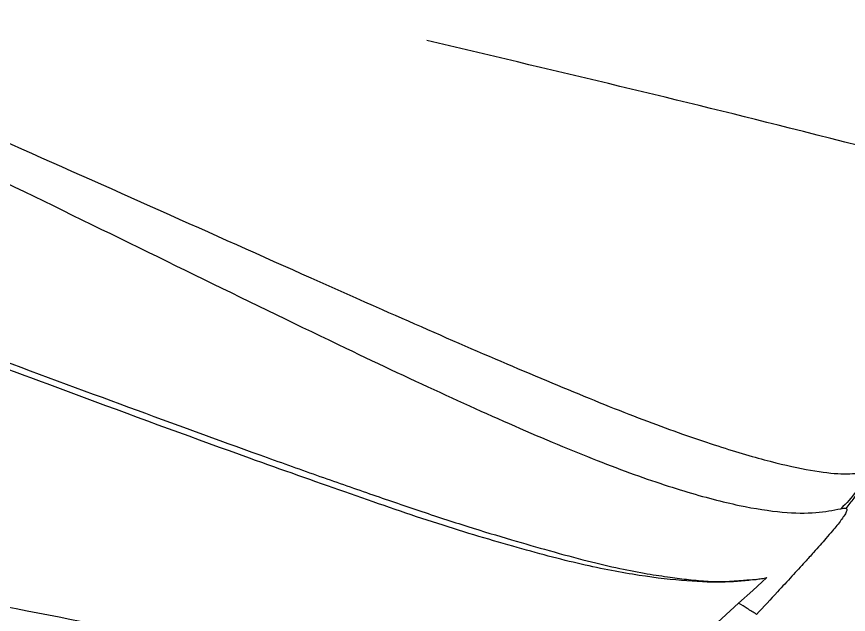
# Model space of a CAD drawing. Extents: x 400 to 501, y 484 to 634.
# Drawn here: x 415.357 to 417.057, y 588.09 to 589.312 of the extents above; entities that cross this region are included whole.
import ezdxf

# ---------------------------------------------------------------- set-up
doc = ezdxf.new("R2010")
doc.units = 0
doc.header["$MEASUREMENT"] = 0
doc.layers.add('DIM', color=3, linetype='Continuous')
doc.layers.add('GEOMETRY', color=3, linetype='Continuous', lineweight=25)

# ---------------------------------------------------------------- blocks, each defined once
blk = doc.blocks.new('2026 GRANDEE')
at = {"layer": 'GEOMETRY', "ltscale": 16}
blk.add_line((-33.5923, -8.7271), (-33.7796, -8.8975), dxfattribs=at)
at = {"layer": 'GEOMETRY', "ltscale": 16, "flags": 128}
blk.add_lwpolyline([(-33.5348, -8.675), (-33.5635, -8.7011), (-33.5923, -8.7271)], dxfattribs=at)
at = {"layer": 'GEOMETRY', "ltscale": 16}
for points, knots in [([(-32.434, -7.9433), (-32.541, -7.8654), (-32.7562, -7.7088), (-33.1198, -7.4625), (-33.5116, -7.2096), (-33.9316, -6.9516), (-34.3762, -6.691), (-34.8425, -6.4302), (-35.3268, -6.1707), (-35.6589, -6.002), (-35.8262, -5.9171)], [0, 0, 0, 0, 0.118902, 0.2390828, 0.3605966, 0.4843161, 0.6101208, 0.7379157, 0.8680111, 1, 1, 1, 1]), ([(-32.5887, -7.9944), (-32.6931, -7.9211), (-32.9031, -7.7738), (-33.2605, -7.5448), (-33.647, -7.3114), (-34.0625, -7.0747), (-34.5029, -6.8363), (-34.9654, -6.5971), (-35.4461, -6.3576), (-35.7752, -6.2001), (-35.9412, -6.1206)], [0, 0, 0, 0, 0.1179429, 0.2372812, 0.3581462, 0.4814957, 0.6072978, 0.7355298, 0.8665569, 1, 1, 1, 1]), ([(-36.3216, -7.2552), (-36.2017, -7.3052), (-35.9615, -7.4054), (-35.6094, -7.5568), (-35.265, -7.7067), (-34.9323, -7.854), (-34.6143, -7.9962), (-34.3402, -8.1188), (-34.1113, -8.2192), (-33.9256, -8.2977), (-33.7645, -8.362), (-33.6307, -8.4084), (-33.524, -8.4395), (-33.442, -8.4571), (-33.3799, -8.4646), (-33.352, -8.4621), (-33.338, -8.4609)], [0, 0, 0, 0, 0.082589, 0.165416, 0.24837, 0.331192, 0.414034, 0.497446, 0.560621, 0.623393, 0.686188, 0.749611, 0.812567, 0.875073, 0.937549, 1, 1, 1, 1]), ([(-36.336, -7.2862), (-36.2195, -7.3379), (-35.9865, -7.4414), (-35.6458, -7.6004), (-35.3127, -7.759), (-34.9906, -7.9158), (-34.6816, -8.0671), (-34.4137, -8.1976), (-34.1877, -8.3041), (-34.0019, -8.3869), (-33.8382, -8.4538), (-33.6999, -8.5009), (-33.5878, -8.5298), (-33.5, -8.5431), (-33.4315, -8.5438), (-33.3994, -8.5373), (-33.3834, -8.5341)], [0, 0, 0, 0, 0.082411, 0.164951, 0.247638, 0.330248, 0.412935, 0.496232, 0.559503, 0.622548, 0.685579, 0.749219, 0.81255, 0.875197, 0.937632, 1, 1, 1, 1]), ([(-32.5887, -7.9944), (-32.8879, -7.9132), (-33.4316, -7.7658), (-33.9819, -7.6358), (-34.2294, -7.5773)], [0, 0, 0, 0, 0.55029, 1, 1, 1, 1]), ([(-33.5567, -8.679), (-33.5766, -8.6813), (-33.6163, -8.6858), (-33.6949, -8.6832), (-33.7922, -8.6722), (-33.9109, -8.65), (-34.0503, -8.6127), (-34.2144, -8.5637), (-34.3939, -8.5011), (-34.6289, -8.4181), (-34.9246, -8.3092), (-35.2841, -8.1762), (-35.6594, -8.039), (-36.046, -7.9007), (-36.3114, -7.81), (-36.444, -7.7647)], [0, 0, 0, 0, 0.062561, 0.125095, 0.187382, 0.249789, 0.312754, 0.37631, 0.439124, 0.501607, 0.601699, 0.701611, 0.80118, 0.900668, 1, 1, 1, 1]), ([(-36.4369, -7.7513), (-36.3268, -7.789), (-36.101, -7.8662), (-35.7733, -7.9831), (-35.4472, -8.1014), (-35.1357, -8.2166), (-34.8397, -8.3264), (-34.6158, -8.4083), (-34.4546, -8.4657), (-34.3461, -8.5037), (-34.2429, -8.539), (-34.1463, -8.5708), (-34.0571, -8.5977), (-33.9752, -8.6211), (-33.9018, -8.6412), (-33.8357, -8.6567), (-33.7796, -8.6672), (-33.733, -8.6742), (-33.6919, -8.6795), (-33.6553, -8.6828), (-33.6183, -8.6836), (-33.583, -8.6801), (-33.5647, -8.6791), (-33.5564, -8.6787)], [0, 0, 0, 0, 0.082249, 0.168725, 0.250938, 0.337838, 0.421226, 0.501438, 0.538138, 0.573957, 0.608923, 0.645818, 0.681064, 0.714276, 0.751294, 0.786327, 0.81865, 0.848238, 0.87506, 0.90615, 0.934321, 0.970126, 1, 1, 1, 1]), ([(-33.338, -8.4609), (-33.3406, -8.4703), (-33.3443, -8.4835), (-33.3576, -8.5086), (-33.3721, -8.5229), (-33.3834, -8.5341)], [0, 0, 0, 0, 0.361879, 0.502985, 1, 1, 1, 1]), ([(-33.3726, -8.5338), (-33.367, -8.5266), (-33.3521, -8.5078), (-33.3377, -8.4863), (-33.3309, -8.4675), (-33.3283, -8.4603)], [0, 0, 0, 0, 0.277386, 0.72606, 1, 1, 1, 1]), ([(-36.1913, -8.5234), (-36.0539, -8.5482), (-35.7782, -8.5981), (-35.3878, -8.6751), (-35.0208, -8.7478), (-34.7203, -8.806), (-34.4814, -8.8485), (-34.2967, -8.8777), (-34.1318, -8.8988), (-33.989, -8.9101), (-33.8675, -8.9114), (-33.8089, -8.9022), (-33.7796, -8.8976)], [0, 0, 0, 0, 0.1280884, 0.2568048, 0.3836102, 0.5088305, 0.5930086, 0.6749207, 0.7545369, 0.8369035, 0.9186293, 1, 1, 1, 1]), ([(-33.3834, -8.5341), (-33.3815, -8.5337), (-33.3781, -8.5329), (-33.3746, -8.5328), (-33.3728, -8.5335), (-33.3718, -8.5345), (-33.3708, -8.536), (-33.3718, -8.5402), (-33.376, -8.5477), (-33.3828, -8.5573), (-33.3908, -8.5676), (-33.401, -8.5799), (-33.4127, -8.5936), (-33.4257, -8.6085), (-33.44, -8.6246), (-33.4587, -8.6453), (-33.4834, -8.6723), (-33.5163, -8.7079), (-33.5414, -8.7347), (-33.5559, -8.7501)], [0, 0, 0, 0, 0.065071, 0.117528, 0.164418, 0.192892, 0.228101, 0.305987, 0.387462, 0.446911, 0.503219, 0.552425, 0.610396, 0.654966, 0.698808, 0.75237, 0.824235, 0.898691, 1, 1, 1, 1]), ([(-33.5564, -8.6787), (-33.5527, -8.6781), (-33.5452, -8.677), (-33.5383, -8.6757), (-33.5348, -8.675)], [0, 0, 0, 0, 0.497508, 1, 1, 1, 1]), ([(-33.5559, -8.7501), (-33.5619, -8.7463), (-33.5726, -8.7395), (-33.5862, -8.7309), (-33.5923, -8.7271)], [0, 0, 0, 0, 0.559575, 1, 1, 1, 1])]:
    blk.add_open_spline(points, degree=3, knots=knots, dxfattribs=at)

msp = doc.modelspace()

# ---------------------------------------------------------------- block references
at = {"layer": 'DIM'}
msp.add_blockref('2026 GRANDEE', (450.4248, 596.8403), dxfattribs=at)

doc.saveas('drawing.dxf')
